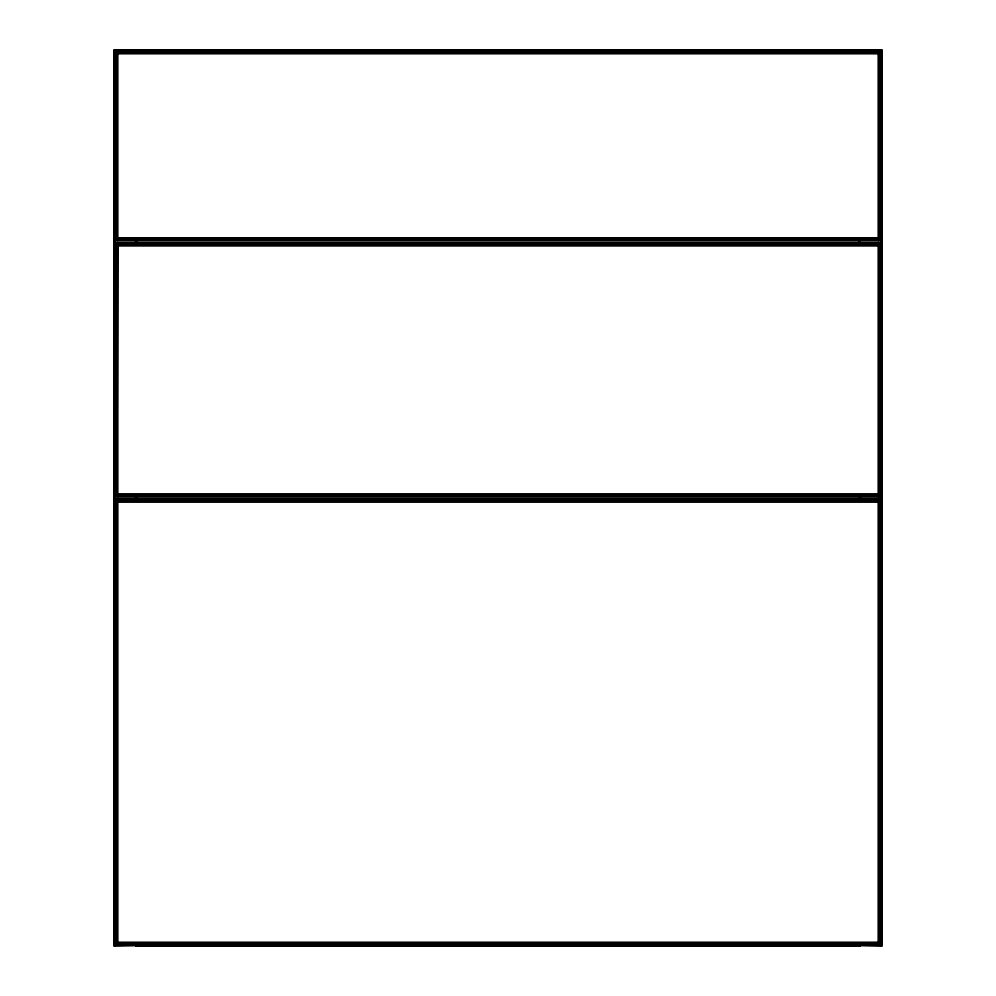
<?xml version="1.0" encoding="UTF-8"?>
<svg xmlns="http://www.w3.org/2000/svg" width="996" height="996" viewBox="0 0 996 996"><rect width="100%" height="100%" fill="white"/><g stroke="black" fill="none" stroke-linecap="round" stroke-linejoin="round"><path stroke-width="1.49" d="M136.651 50.348L115.088 49.8L114.914 946.188L136.651 945.652M115.113 944.918L115.138 499.307L880.887 499.282L880.887 944.918L115.113 944.918L117.441 942.59L878.559 942.59L880.887 944.918L880.775 499.394L115.225 499.394M115.113 496.718L115.138 243.198L880.887 243.161L880.887 496.718L115.113 496.718L117.441 494.39L878.559 494.39L880.887 496.718L880.887 243.161L115.225 243.285L115.225 496.606L880.775 496.606M115.113 240.609L115.138 51.107L880.887 51.082L880.887 240.609L115.113 240.609L117.441 238.268L878.559 238.268L880.887 240.609L880.775 51.194L115.225 51.194M135.605 243.995L135.605 240.883M860.307 499.544L860.22 496.419M136.813 945.341L135.792 946.188M859.187 50.659L860.382 49.8L880.912 49.8L882.157 50.821L880.887 49.8L870.753 50.273M881.087 49.812L882.157 50.821L880.9 49.8L880.887 946.2L882.157 945.179L880.887 946.2L859.349 945.652M881.236 946.15L882.157 945.179L880.912 946.2L881.261 49.85L881.087 946.188M115.088 946.2L113.843 945.179L115.113 946.2L113.843 945.179L115.113 946.2L115.113 49.8L113.843 50.821L115.113 49.8L125.247 50.273M114.167 50.211C113.146 51.73 116.071 48.854 114.167 50.211L114.154 945.789M859.349 50.348L870.541 50.273M878.559 53.411L880.887 51.082L880.775 240.497L115.225 240.497L115.113 51.082L117.441 53.411L878.559 53.411L878.559 238.268M115.113 243.161L117.441 245.502L878.559 245.502L880.887 243.161M880.775 944.806L115.225 944.806L115.113 499.282L117.441 501.611L878.559 501.611L880.887 499.282M880.452 51.518L880.452 240.161L878.335 240.347L879.941 239.65L879.941 52.029L116.059 52.029L116.059 239.65L879.941 239.65L878.335 240.161M880.452 496.282L115.548 496.282L115.548 243.609L880.452 243.609L880.452 496.282L878.335 496.469L879.941 495.771L879.941 244.12L116.059 244.12L116.059 495.771L879.941 495.771L878.335 496.282M880.452 499.718L880.452 944.482L878.335 944.669L879.941 943.971L879.941 500.229L116.059 500.229L116.059 943.971L879.941 943.971L878.335 944.482M878.335 240.347L880.215 239.936L880.215 51.755L115.785 51.755L115.785 239.936L880.215 239.936M878.335 496.469L880.215 496.045L880.215 243.846L115.785 243.846L115.785 496.045L880.215 496.045M878.335 944.669L880.215 944.245L880.215 499.955L115.785 499.955L115.785 944.245L880.215 944.245M878.335 239.936L879.941 239.65M878.335 496.045L879.941 495.771M878.335 944.245L879.941 943.971M125.459 50.273L135.618 49.8L136.813 50.659M127.301 50.323L136.278 49.987M872.596 50.323L881.572 49.987M136.875 49.937L859.125 49.937M136.875 50.261L859.125 50.261M136.875 50.41L859.125 50.41M136.875 50.559L859.125 50.559M136.875 50.734L859.125 50.908M117.665 53.647L878.335 53.647M117.665 238.044L878.335 238.044M117.665 245.726L878.335 245.726M117.665 494.153L878.335 494.153M117.665 501.847L878.335 501.847M117.665 942.353L878.335 942.353M880.452 944.482L115.548 944.482L115.548 499.718M136.875 945.092L859.125 945.092M136.875 945.441L859.125 945.266M136.875 945.59L859.125 945.59M136.875 945.739L859.125 945.739M136.875 945.864L859.125 946.063M859.722 49.987L868.699 50.323M123.404 50.323L114.428 49.987L114.428 946.013M860.208 946.188L859.187 945.341M882.045 50.497L882.045 945.503M881.846 50.211L881.846 945.789M881.709 50.086L881.709 945.914M881.423 49.912L881.423 946.088M880.638 243.422L880.638 496.469M880.638 944.669L880.638 499.531L115.362 499.531L115.362 944.669M878.559 245.502L878.559 494.39M878.559 501.611L878.559 942.59M878.335 51.082L878.335 240.609M878.335 243.161L878.335 496.718M878.335 499.282L878.335 944.918M860.407 496.444L860.407 499.556M860.034 496.444L860.034 499.556M859.872 496.444L859.872 499.556M859.722 239.775L859.722 242.887M859.722 496.444L859.722 499.556M859.573 239.837L859.448 243.012M859.573 496.444L859.573 499.556M859.336 239.974L859.187 243.597M859.336 496.444L859.336 499.556M859.125 51.082L859.125 49.812L136.875 49.812L136.875 51.082M859.137 240.584L859.125 243.734M859.125 944.918L859.125 946.188L136.875 946.138L136.875 944.918M136.875 240.584L136.875 243.734M136.751 240.061L136.863 243.696M136.751 496.444L136.751 499.556M136.552 239.899L136.664 243.086M136.552 496.444L136.552 499.556M136.278 239.775L136.427 242.937M136.278 496.444L136.278 499.556M136.128 496.444L136.128 499.556M135.966 496.444L135.966 499.556M117.665 51.082L117.665 240.609M117.665 243.161L117.665 496.718M117.665 499.282L117.665 944.918M117.441 53.411L117.441 238.268M117.441 245.502L117.441 494.39M117.441 501.611L117.441 942.59M115.548 51.518L115.548 240.161M115.362 243.422L115.362 496.469M114.739 49.85L114.739 946.15M114.577 49.912L114.577 946.088M114.054 50.348L114.054 945.652M113.83 50.821L113.83 945.179M135.693 496.456L135.693 499.569L135.78 496.469M117.665 245.128L117.067 494.763L878.933 494.763L878.933 245.128L117.665 245.128M880.638 51.331L115.362 51.331L115.362 240.347L880.638 240.347L880.638 51.331M879.63 52.34L116.37 52.34L116.37 239.339L879.63 239.339L879.63 52.34M879.294 52.676L116.706 52.676L116.706 239.003L879.294 239.003L879.294 52.676M878.933 53.037L117.067 53.037L117.067 238.642L878.933 238.642L878.933 53.037M879.63 244.431L116.37 244.431L116.37 495.46L879.63 495.46L879.63 244.431M879.294 244.767L116.706 244.767L116.706 495.124L879.294 495.124L879.294 244.767M879.63 500.54L116.37 500.54L116.37 943.66L879.63 943.66L879.63 500.54M879.294 500.876L116.706 500.876L116.706 943.324L879.294 943.324L879.294 500.876M878.933 501.237L117.067 501.237L117.067 942.963L878.933 942.963L878.933 501.237"/></g></svg>
